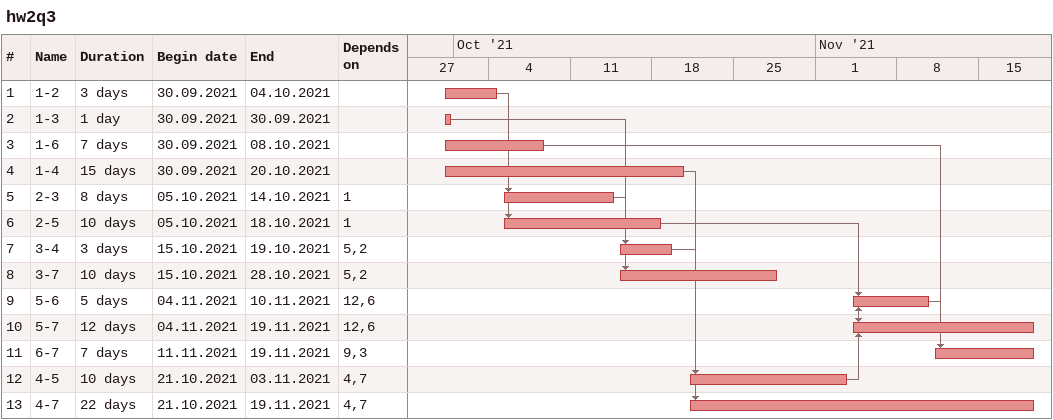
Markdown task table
hw2q3

| ID | Task | Duration | Start | Finish | Predecessors |
|---|---|---|---|---|---|
| 1 | 1-2 | 3d | 2021-09-30 | 2021-10-04 |  |
| 2 | 1-3 | 1d | 2021-09-30 | 2021-09-30 |  |
| 3 | 1-6 | 7d | 2021-09-30 | 2021-10-08 |  |
| 4 | 1-4 | 15d | 2021-09-30 | 2021-10-20 |  |
| 5 | 2-3 | 8d | 2021-10-05 | 2021-10-14 | 1 |
| 6 | 2-5 | 10d | 2021-10-05 | 2021-10-18 | 1 |
| 7 | 3-4 | 3d | 2021-10-15 | 2021-10-19 | 5, 2 |
| 8 | 3-7 | 10d | 2021-10-15 | 2021-10-28 | 5, 2 |
| 9 | 5-6 | 5d | 2021-11-04 | 2021-11-10 | 12, 6 |
| 10 | 5-7 | 12d | 2021-11-04 | 2021-11-19 | 12, 6 |
| 11 | 6-7 | 7d | 2021-11-11 | 2021-11-19 | 9, 3 |
| 12 | 4-5 | 10d | 2021-10-21 | 2021-11-03 | 4, 7 |
| 13 | 4-7 | 22d | 2021-10-21 | 2021-11-19 | 4, 7 |
